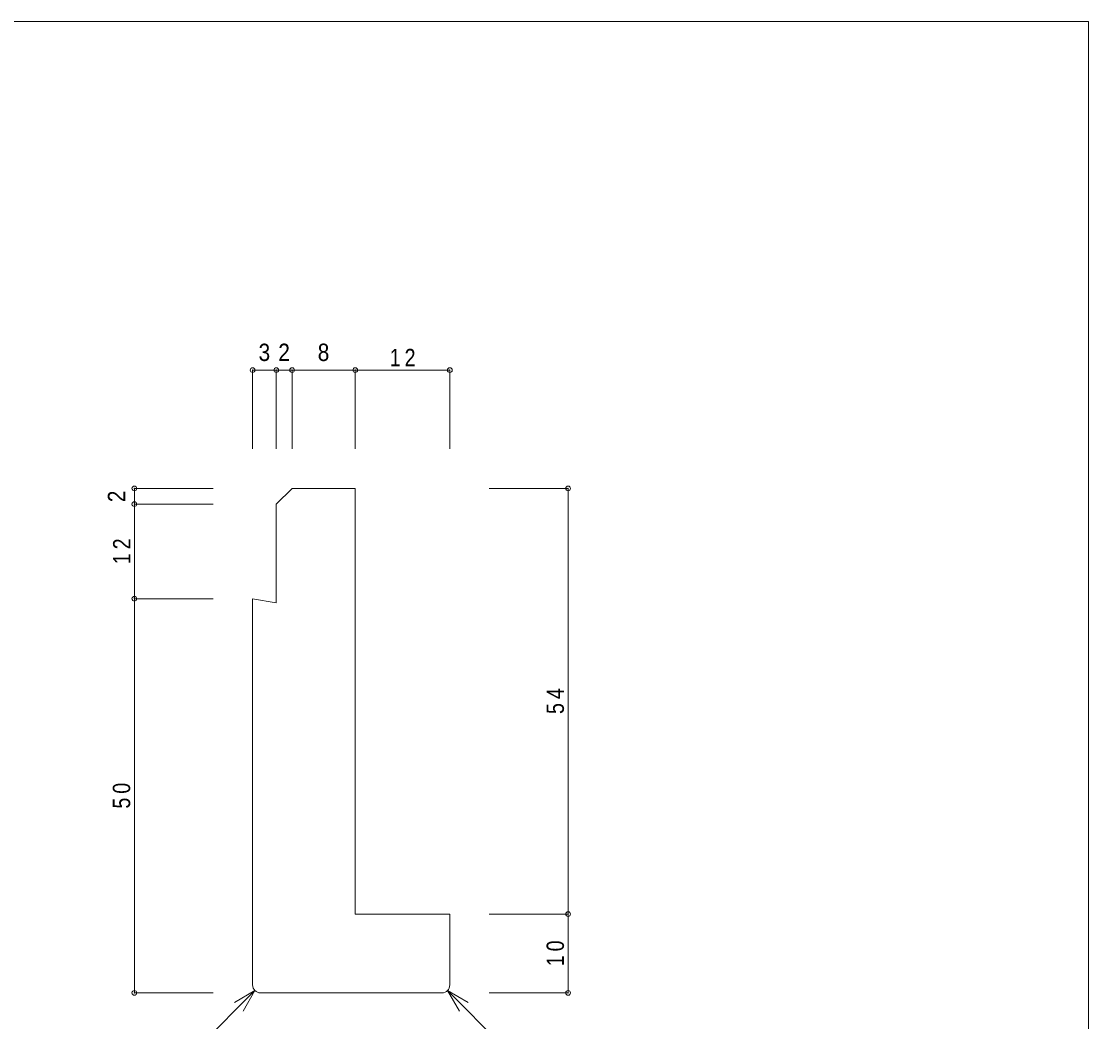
# Model space of a CAD drawing. Units: millimetres on the paper. Extents: x -141 to 141, y -98 to 98.
# Drawn here: x 5.7 to 141, y -29.4 to 97.5 of the extents above; entities that cross this region are included whole.
import ezdxf
from ezdxf.enums import TextEntityAlignment as Align

# ---------------------------------------------------------------- set-up
doc = ezdxf.new("R2010")
doc.units = ezdxf.units.MM
doc.header["$PDMODE"] = 32
doc.header["$PDSIZE"] = 0.6
for name, color, linetype, lineweight in [('0-0_ＫＢ製品', 2, 'Continuous', 9), ('0-3_寸法', 4, 'Continuous', 9), ('0-4_引出線字', 4, 'Continuous', 9), ('F-0_図面枠', 5, 'Continuous', 9)]:
    doc.layers.add(name, color=color, linetype=linetype, lineweight=lineweight)
doc.styles.add('HGｺﾞｼｯｸM', font='')
doc.styles.get('HGｺﾞｼｯｸM').set_extended_font_data('HGｺﾞｼｯｸM')

msp = doc.modelspace()

# ---------------------------------------------------------------- linework, layer by layer
at = {"layer": '0-0_ＫＢ製品'}
for p, q in [((38, 36.25), (40, 38.25)), ((38, 36.25), (38, 23.75)), ((35, 24.25), (38, 23.75)), ((35, -24.75), (35, 24.25)), ((60, -24.75), (60, -15.75)), ((59, -25.75), (36, -25.75))]:
    msp.add_line(p, q, dxfattribs=at)
msp.add_lwpolyline([(60, -15.75), (48, -15.75), (48, 38.25), (40, 38.25)], dxfattribs=at)
for centre, start, end in [((36, -24.75), 180, 270), ((59, -24.75), 270, 0)]:
    msp.add_arc(centre, 1, start, end, dxfattribs=at)
at = {"layer": '0-3_寸法'}
for p, q in [((35, 53.25), (38, 53.25)), ((35, 53.25), (35, 43.25)), ((38, 53.25), (38, 43.25)), ((38, 53.25), (40, 53.25)), ((40, 53.25), (40, 43.25)), ((40, 53.25), (48, 53.25)), ((48, 53.25), (48, 43.25)), ((48, 53.25), (60, 53.25)), ((60, 53.25), (60, 43.25)), ((20, 36.25), (20, 38.25)), ((20, 38.25), (30, 38.25)), ((75, 38.25), (65, 38.25)), ((75, -15.75), (75, 38.25)), ((20, 24.25), (20, 36.25)), ((20, 36.25), (30, 36.25)), ((20, -25.75), (20, 24.25)), ((20, 24.25), (30, 24.25)), ((75, -15.75), (65, -15.75)), ((75, -25.75), (75, -15.75)), ((20, -25.75), (30, -25.75)), ((75, -25.75), (65, -25.75))]:
    msp.add_line(p, q, dxfattribs=at)
for p in [(35, 53.25), (38, 53.25), (40, 53.25), (48, 53.25), (60, 53.25), (20, 38.25), (75, 38.25), (20, 36.25), (20, 24.25), (75, -15.75), (20, -25.75), (75, -25.75)]:
    msp.add_point(p, dxfattribs=at)
at = {"layer": '0-4_引出線字'}
for p, q in [((35.293, -25.457), (20, -40.75)), ((35.293, -25.457), (32.695, -26.957)), ((35.293, -25.457), (33.793, -28.055)), ((59.707, -25.457), (61.207, -28.055)), ((59.707, -25.457), (75, -40.75)), ((59.707, -25.457), (62.305, -26.957))]:
    msp.add_line(p, q, dxfattribs=at)
at = {"layer": 'F-0_図面枠'}
for p, q in [((-141, 97.5), (141, 97.5)), ((141, 97.5), (141, -97.5))]:
    msp.add_line(p, q, dxfattribs=at)

# ---------------------------------------------------------------- texts
at = {"layer": '0-3_寸法', "color": 7, "style": 'HGｺﾞｼｯｸM', "width": 0.9}
for s, p in [('3', (35.75, 53.75)), ('2', (38.25, 53.75)), ('8', (43.25, 53.75))]:
    msp.add_text(s, height=2.199, dxfattribs=at).set_placement(p, align=Align.BOTTOM_LEFT)
msp.add_text('2', height=2.199, rotation=90, dxfattribs=at).set_placement((19.5, 36.5), align=Align.BOTTOM_LEFT)
at = {"layer": '0-3_寸法', "color": 7, "insert": (52.375, 53.75), "char_height": 2.199, "attachment_point": 7, "style": 'HGｺﾞｼｯｸM'}
msp.add_mtext('\\T1.36;\\W0.85;12', dxfattribs=at)
at = {"layer": '0-3_寸法', "color": 7, "char_height": 2.199, "attachment_point": 7, "rotation": 90, "style": 'HGｺﾞｼｯｸM'}
for s, insert in [('\\T1.36;\\W0.85;12', (19.5, 28.625)), ('\\T1.36;\\W0.85;54', (74.5, 9.625)), ('\\T1.36;\\W0.85;50', (19.5, -2.375)), ('\\T1.36;\\W0.85;10', (74.5, -22.375))]:
    msp.add_mtext(s, dxfattribs=dict(at, insert=insert))

doc.saveas('drawing.dxf')
